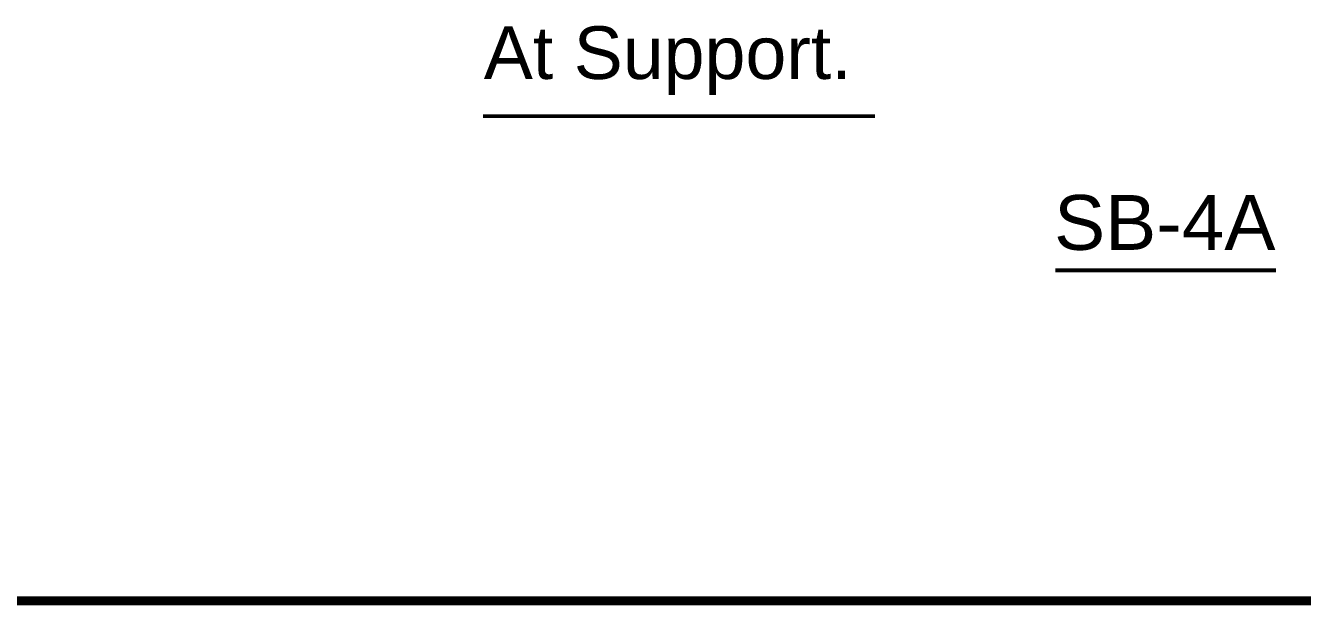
# Model space of a CAD drawing. Header units: millimetres. Extents: x 5 to 350, y 3 to 213.
# Drawn here: x 172 to 230.2, y 2.9 to 29.4 of the extents above; entities that cross this region are included whole.
import ezdxf

# ---------------------------------------------------------------- set-up
doc = ezdxf.new("R2010")
doc.units = ezdxf.units.MM
doc.layers.add('P', color=255, linetype='Continuous')
doc.layers.add('T', color=255, linetype='Continuous')
doc.styles.get("Standard").update_dxf_attribs({"font": 'arial.ttf'})

msp = doc.modelspace()

# ---------------------------------------------------------------- linework, layer by layer
at = {"layer": 'P'}
for points, const_width in [([(192.864, 25.224), (210.732, 25.224)], 0.169), ([(218.952, 18.203), (229.023, 18.203)], 0.169), ([(350.273, 3.14), (5.256, 3.14)], 0.423), ([(350.273, 3.14), (5.256, 3.14)], 0.423)]:
    msp.add_lwpolyline(points, dxfattribs=dict(at, const_width=const_width))

# ---------------------------------------------------------------- texts
at = {"layer": 'T', "attachment_point": 7}
for s, insert, char_height in [('{\\fArial|b0|i0|c0|p18;At Support.}', (192.9, 26.2), 2.4), ('{\\fArial|b0|i0|c0|p18;SB-4A}', (218.9, 19.1), 2.5)]:
    msp.add_mtext(s, dxfattribs=dict(at, insert=insert, char_height=char_height))

doc.saveas('drawing.dxf')
